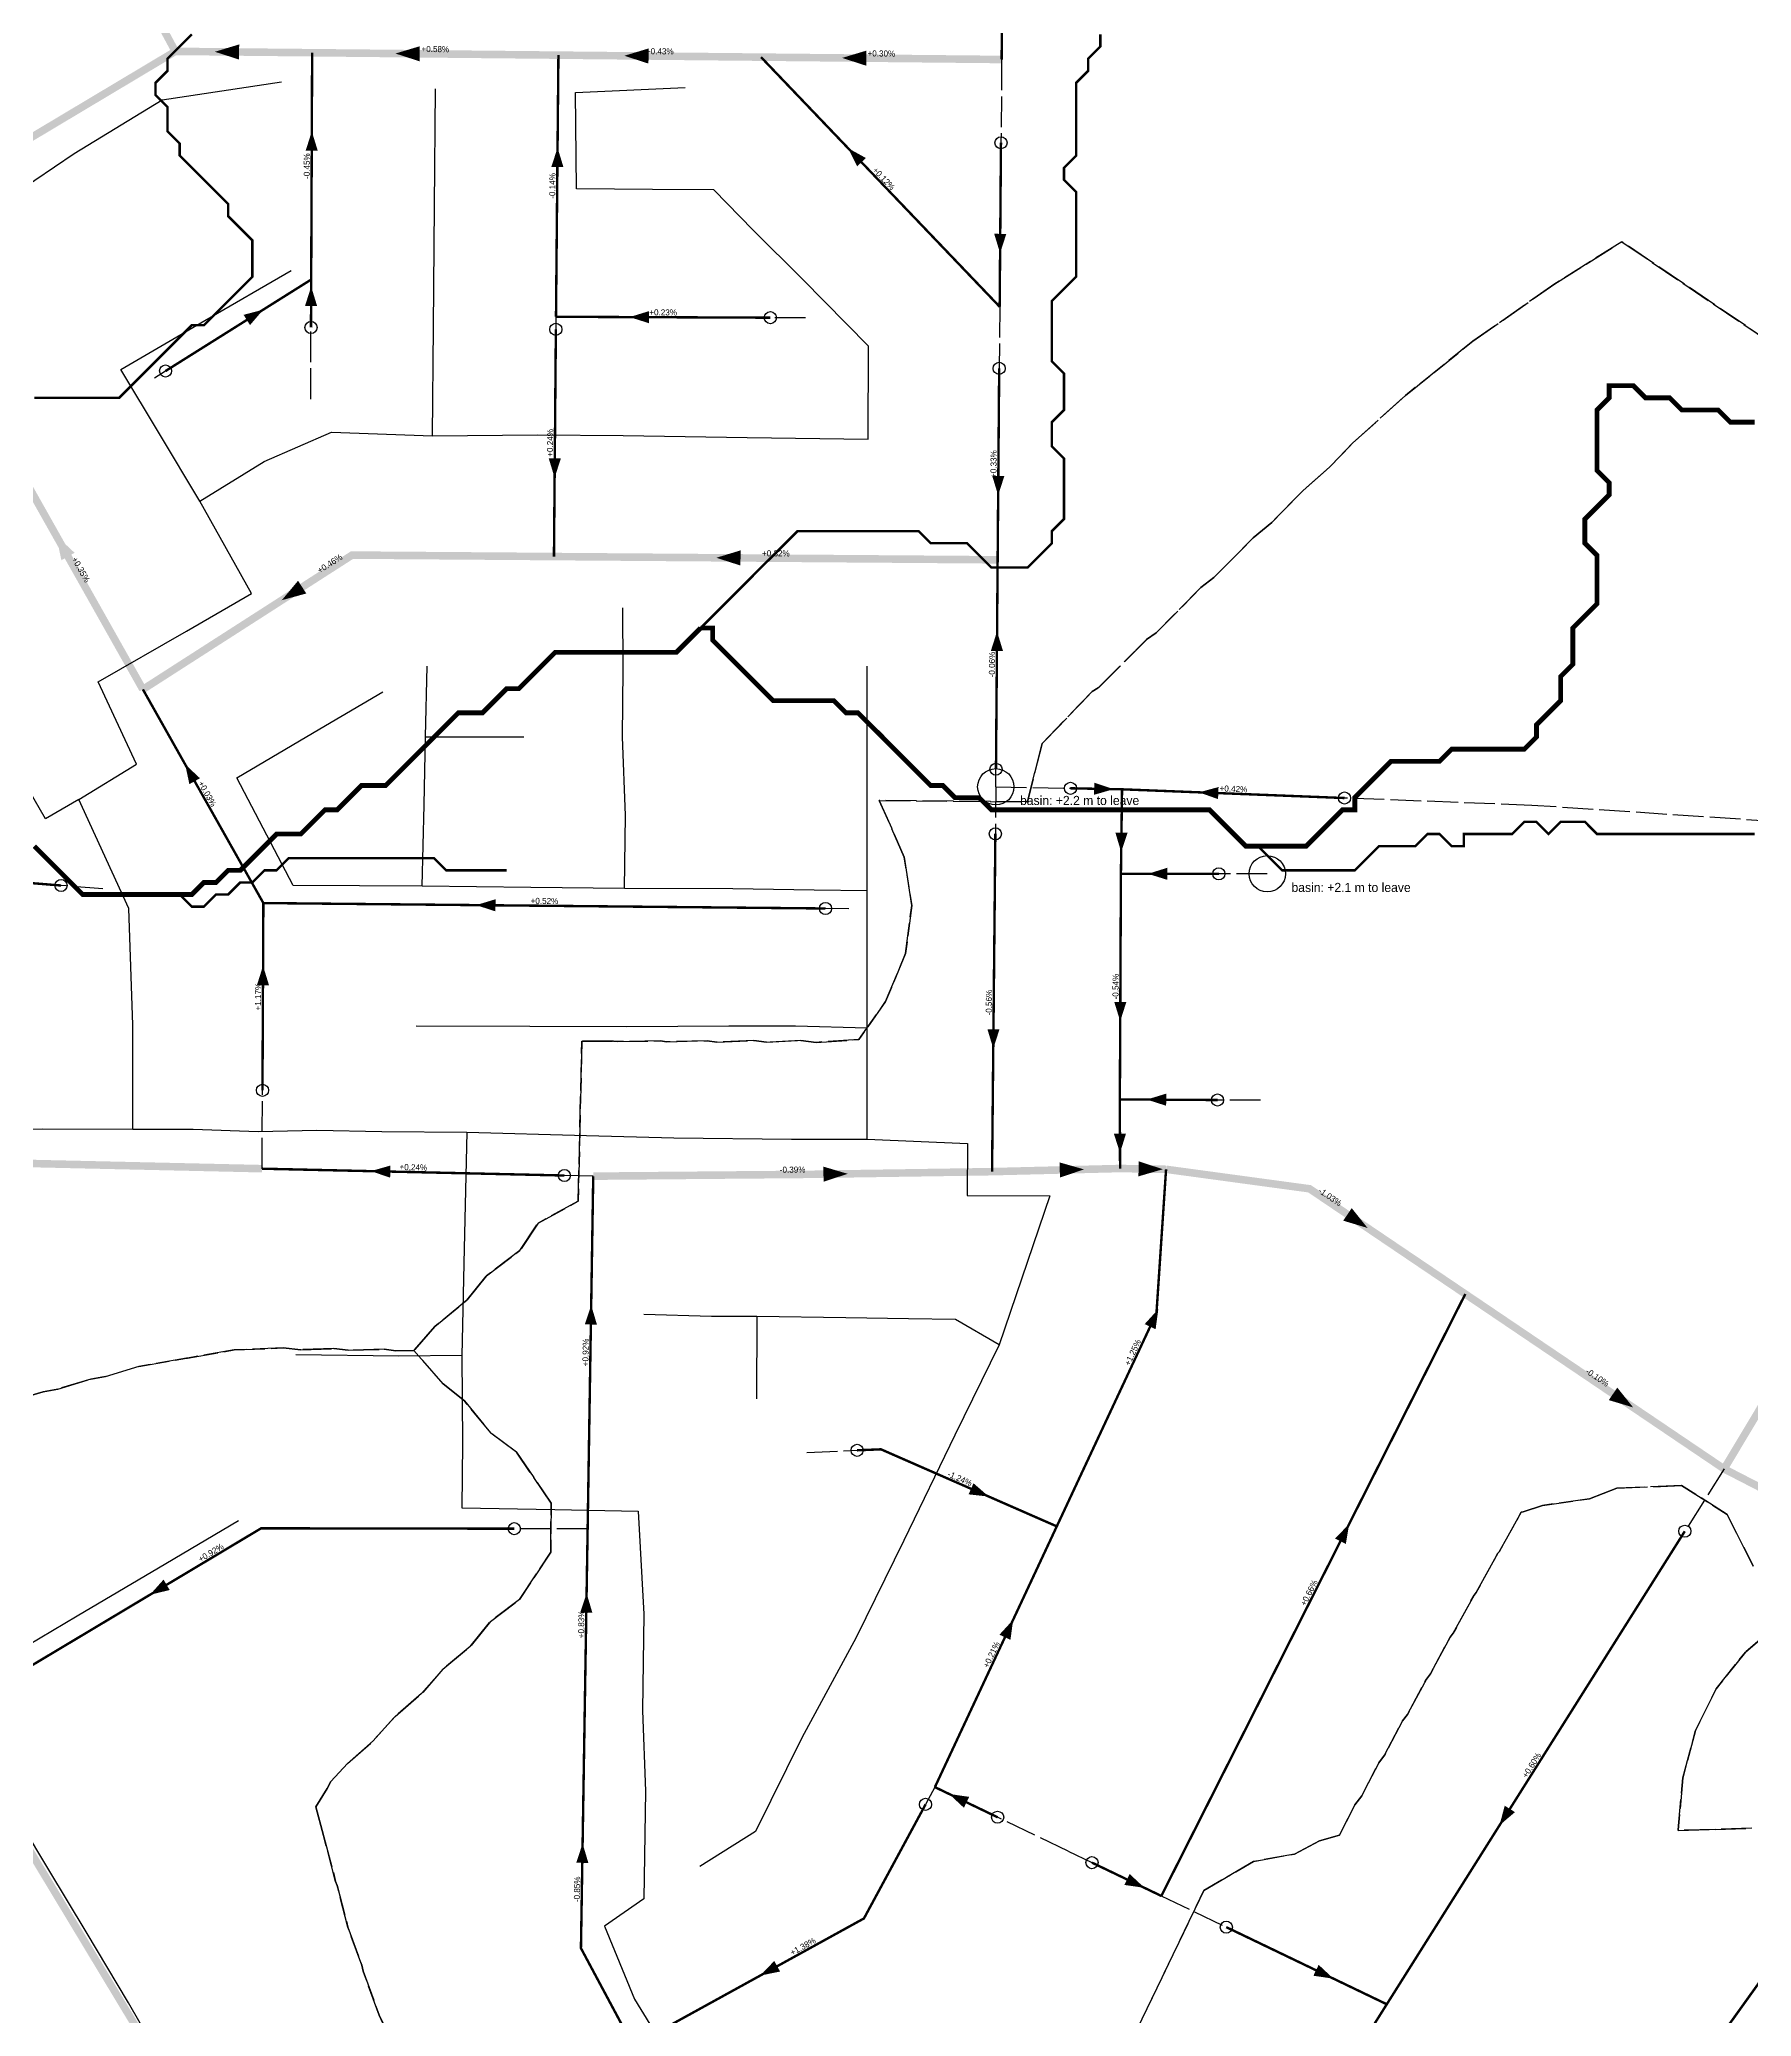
# Model space of a CAD drawing. Header units: metres. Extents: x 442821 to 452274, y 2561971 to 2571293.
# Drawn here: x 446609 to 447174, y 2566498 to 2567151 of the extents above; entities that cross this region are included whole.
import ezdxf
from ezdxf.enums import TextEntityAlignment as Align

# ---------------------------------------------------------------- set-up
doc = ezdxf.new("R2010")
doc.units = ezdxf.units.M
doc.header["$LTSCALE"] = 8
doc.linetypes.add('DASHDOT', pattern=[3.556, 2.54, -0.508, 0, -0.508])
doc.linetypes.add('DASHED', pattern=[1.524, 1.27, -0.254])
for name, color, linetype in [('A_ARROWS', 7, 'Continuous'), ('A_BASINS', 1, 'Continuous'), ('A_BRANCH', 7, 'Continuous'), ('A_BUILT_2006', 252, 'Continuous'), ('A_CATCHMENTS', 7, 'Continuous'), ('A_GRADIENT', 8, 'Continuous'), ('A_HEAD_GAP', 8, 'Continuous'), ('A_HEADS', 8, 'Continuous'), ('A_LATERAL', 7, 'Continuous'), ('A_STREAMS', 5, 'Continuous'), ('A_SUBMAIN', 7, 'Continuous')]:
    doc.layers.add(name, color=color, linetype=linetype)

msp = doc.modelspace()

# ---------------------------------------------------------------- linework, layer by layer
at = {"layer": 'A_ARROWS', "color": 2}
for points in [[(446667.06, 2567146.65), (446675.08, 2567149.08), (446675.03, 2567144.08)], [(446726.7, 2567146.07), (446734.73, 2567148.49), (446734.68, 2567143.49)], [(446802.27, 2567145.33), (446810.29, 2567147.75), (446810.24, 2567142.75)], [(446874.19, 2567144.62), (446882.22, 2567147.04), (446882.17, 2567142.04)], [(446699.06, 2567120.37), (446701.03, 2567113.97), (446697.03, 2567113.98)], [(446780.22, 2567114.97), (446782.16, 2567108.56), (446778.16, 2567108.59)], [(446876.17, 2567114.8), (446882.04, 2567111.56), (446879.15, 2567108.79)], [(446926.36, 2567080.11), (446924.41, 2567086.53), (446928.41, 2567086.49)], [(446698.85, 2567069.09), (446700.82, 2567062.68), (446696.82, 2567062.69)], [(446683.02, 2567061.47), (446678.66, 2567056.37), (446676.53, 2567059.76)], [(446804.02, 2567059.02), (446810.42, 2567060.99), (446810.41, 2567056.99)], [(446779.25, 2567005.94), (446777.3, 2567012.36), (446781.3, 2567012.32)], [(446925.72, 2567000.13), (446923.77, 2567006.55), (446927.77, 2567006.52)], [(446614.62, 2566986.9), (446620.72, 2566981.16), (446616.37, 2566978.71)], [(446832.64, 2566979.52), (446840.65, 2566981.96), (446840.62, 2566976.96)], [(446689.14, 2566965.5), (446694.52, 2566971.93), (446697.23, 2566967.72)], [(446925.36, 2566955.17), (446927.31, 2566948.75), (446923.31, 2566948.78)], [(446657.23, 2566911.3), (446662.12, 2566906.7), (446658.63, 2566904.74)], [(446753.32, 2566864.79), (446759.74, 2566866.73), (446759.7, 2566862.73)], [(446682.96, 2566844.73), (446684.93, 2566838.32), (446680.93, 2566838.34)], [(446718.58, 2566776.92), (446725.02, 2566778.77), (446724.93, 2566774.77)]]:
    msp.add_solid(points, dxfattribs=at)
at = {"layer": 'A_ARROWS', "color": 1}
for points in [[(446963.82, 2566903.09), (446957.38, 2566901.22), (446957.46, 2566905.22)], [(446992.02, 2566902.04), (446998.5, 2566903.79), (446998.34, 2566899.8)], [(446966.35, 2566882.29), (446964.44, 2566888.72), (446968.44, 2566888.67)], [(446975.2, 2566875.13), (446981.6, 2566877.13), (446981.6, 2566873.13)], [(446966.03, 2566826.42), (446964.06, 2566832.83), (446968.06, 2566832.81)], [(446924.11, 2566817.4), (446922.17, 2566823.81), (446926.17, 2566823.78)], [(446974.81, 2566800.56), (446981.22, 2566802.52), (446981.2, 2566798.52)], [(446965.96, 2566782.92), (446963.94, 2566789.31), (446967.94, 2566789.32)], [(446980.09, 2566777.55), (446972.05, 2566775.19), (446972.13, 2566780.18)], [(446876.03, 2566776.04), (446868.07, 2566773.42), (446867.99, 2566778.42)], [(446954.07, 2566777.5), (446946.13, 2566774.8), (446946.01, 2566779.8)], [(447047.71, 2566758.15), (447039.68, 2566760.56), (447042.48, 2566764.7)], [(446791.32, 2566732.67), (446793.22, 2566726.24), (446789.22, 2566726.3)], [(446978.62, 2566731.36), (446977.72, 2566724.71), (446974.1, 2566726.4)], [(447135.41, 2566698.88), (447127.38, 2566701.29), (447130.18, 2566705.43)], [(446922.63, 2566669.43), (446915.96, 2566670.17), (446917.57, 2566673.83)], [(447041.64, 2566660.38), (447040.54, 2566653.77), (447036.97, 2566655.57)], [(446789.81, 2566637.5), (446791.71, 2566631.07), (446787.71, 2566631.14)], [(446930.68, 2566628.76), (446929.78, 2566622.12), (446926.15, 2566623.81)], [(446909.51, 2566571.21), (446916.14, 2566570.24), (446914.41, 2566566.64)], [(446788.49, 2566554.86), (446790.39, 2566548.43), (446786.39, 2566548.49)], [(446974.05, 2566540.19), (446967.42, 2566541.16), (446969.15, 2566544.77)], [(446847.14, 2566511.21), (446851.78, 2566516.05), (446853.72, 2566512.55)]]:
    msp.add_solid(points, dxfattribs=at)
at = {"layer": 'A_ARROWS', "color": 3}
for points in [[(446645.62, 2566637), (446650.09, 2566642), (446652.14, 2566638.57)], [(447091.29, 2566560.85), (447093.01, 2566567.33), (447096.39, 2566565.2)], [(447036.46, 2566510.19), (447029.83, 2566511.16), (447031.56, 2566514.77)]]:
    msp.add_solid(points, dxfattribs=at)
at = {"layer": 'A_BASINS', "color": 1}
for centre in [(446924.95, 2566903.86), (447014.59, 2566875.13)]:
    msp.add_circle(centre, 6, dxfattribs=at)
at = {"layer": 'A_BRANCH', "color": 2, "linetype": 'DASHED', "const_width": 0.8}
for points in [[(446929.64, 2567503.6), (446926.87, 2567144.1)], [(446926.65, 2567116.61), (446926.22, 2567062.44)], [(446779.66, 2567054.97), (446779.03, 2566979.92)], [(446926.06, 2567042.08), (446925.55, 2566978.84)], [(446925, 2566909.66), (446925.55, 2566978.84)], [(446782.47, 2566775.48), (446682.65, 2566777.73)]]:
    msp.add_lwpolyline(points, dxfattribs=at)
at = {"layer": 'A_BRANCH', "color": 1, "linetype": 'DASHED', "const_width": 0.8}
for points in [[(446949.6, 2566903.38), (446966.63, 2566903.04)], [(447040.1, 2566900.16), (446966.63, 2566903.04)]]:
    msp.add_lwpolyline(points, dxfattribs=at)
at = {"layer": 'A_BRANCH', "color": 2, "const_width": 0.8}
msp.add_lwpolyline([(446682.77, 2566803.62), (446683.06, 2566865.47)], dxfattribs=at)
at = {"layer": 'A_BRANCH', "color": 3, "const_width": 0.8}
for points in [[(446765.94, 2566658.82), (446682.32, 2566658.95), (446579.03, 2566597.17)], [(447152.47, 2566657.97), (447054.06, 2566501.74)], [(447001.06, 2566527.21), (447054.06, 2566501.74)]]:
    msp.add_lwpolyline(points, dxfattribs=at)
at = {"layer": 'A_BRANCH', "color": 1, "const_width": 0.8}
for points in [[(446925.54, 2566563.51), (446904.83, 2566573.46)], [(446901.75, 2566567.76), (446881.39, 2566530.08), (446805.15, 2566488.08)]]:
    msp.add_lwpolyline(points, dxfattribs=at)
at = {"layer": 'A_BRANCH', "color": 3, "linetype": 'DASHED', "const_width": 0.8}
msp.add_lwpolyline([(447214.06, 2566560.57), (447095.21, 2566394.74)], dxfattribs=at)
at = {"layer": 'A_BUILT_2006', "color": 252}
for points in [[(446649.64, 2567130.74), (446689.1, 2567136.73)], [(446739.58, 2567095.64), (446739.94, 2567134.36)], [(446786.19, 2567133.2), (446822.37, 2567134.84)], [(446786.47, 2567101.36), (446786.19, 2567133.2)], [(446620.54, 2567113.05), (446649.64, 2567130.74)], [(446594.45, 2567095.41), (446620.54, 2567113.05)], [(446811.53, 2567101.17), (446786.47, 2567101.36)], [(446831.83, 2567101.01), (446811.53, 2567101.17)], [(446844.84, 2567087.77), (446831.83, 2567101.01)], [(446739.29, 2567055.69), (446739.58, 2567095.64)], [(446861.07, 2567071.51), (446844.84, 2567087.77)], [(446663.73, 2567057.87), (446692.19, 2567074.43)], [(446882.94, 2567049.45), (446861.07, 2567071.51)], [(446636.03, 2567041.76), (446663.73, 2567057.87)], [(446738.89, 2567019.8), (446739.29, 2567055.69)], [(446882.83, 2567018.66), (446882.94, 2567049.45)], [(446648.78, 2567020.45), (446636.03, 2567041.76)], [(446662.09, 2566998.23), (446648.78, 2567020.45)], [(446683.3, 2567011.27), (446705.53, 2567020.99)], [(446705.53, 2567020.99), (446738.89, 2567019.8)], [(446738.89, 2567019.8), (446773.6, 2567020.1)], [(446773.6, 2567020.1), (446801.9, 2567019.92)], [(446801.9, 2567019.92), (446842.86, 2567019.29)], [(446842.86, 2567019.29), (446882.83, 2567018.66)], [(446662.09, 2566998.23), (446683.3, 2567011.27)], [(446679.19, 2566967.67), (446662.09, 2566998.23)], [(446657.73, 2566955.27), (446679.19, 2566967.67)], [(446801.93, 2566942.58), (446801.74, 2566963)], [(446628.51, 2566938.49), (446657.73, 2566955.27)], [(446736.64, 2566920.33), (446737.21, 2566943.71)], [(446882.5, 2566908.16), (446882.47, 2566943.72)], [(446641.16, 2566911.4), (446628.51, 2566938.49)], [(446801.69, 2566920.33), (446801.93, 2566942.58)], [(446701.74, 2566922.99), (446722.51, 2566935.2)], [(446611.08, 2566893.33), (446596.01, 2566919.28)], [(446674.34, 2566906.79), (446701.74, 2566922.99)], [(446736.14, 2566897.89), (446736.64, 2566920.33)], [(446736.64, 2566920.33), (446769.12, 2566920.33)], [(446802.6, 2566894.36), (446801.69, 2566920.33)], [(446622.13, 2566899.67), (446641.16, 2566911.4)], [(446692.96, 2566871.28), (446674.34, 2566906.79)], [(446882.47, 2566869.51), (446882.5, 2566908.16)], [(446622.13, 2566899.67), (446611.08, 2566893.33)], [(446638.69, 2566863.7), (446622.13, 2566899.67)], [(446735.52, 2566871), (446736.14, 2566897.89)], [(446802.36, 2566870.32), (446802.6, 2566894.36)], [(446714.79, 2566871.21), (446692.96, 2566871.28)], [(446735.52, 2566871), (446714.79, 2566871.21)], [(446771.35, 2566870.63), (446735.52, 2566871)], [(446802.36, 2566870.32), (446771.35, 2566870.63)], [(446838.1, 2566870.14), (446802.36, 2566870.32)], [(446865, 2566869.69), (446838.1, 2566870.14)], [(446882.47, 2566869.51), (446865, 2566869.69)], [(446882.47, 2566848.24), (446882.47, 2566869.51)], [(446639.94, 2566825.27), (446638.69, 2566863.7)], [(446882.48, 2566824.2), (446882.47, 2566848.24)], [(446639.94, 2566790.79), (446639.94, 2566825.27)], [(446771.11, 2566824.7), (446733.54, 2566824.76)], [(446803.06, 2566824.63), (446771.11, 2566824.7)], [(446836.74, 2566824.76), (446803.06, 2566824.63)], [(446858.79, 2566824.76), (446836.74, 2566824.76)], [(446882.48, 2566824.2), (446858.79, 2566824.76)], [(446882.47, 2566787.43), (446882.48, 2566824.2)], [(446580.8, 2566790.79), (446610.14, 2566790.85)], [(446610.14, 2566790.85), (446639.94, 2566790.79)], [(446639.94, 2566790.79), (446659.93, 2566790.79)], [(446659.93, 2566790.79), (446681.35, 2566789.97)], [(446681.35, 2566789.97), (446700.7, 2566790.5)], [(446700.7, 2566790.5), (446722.21, 2566790.02)], [(446722.21, 2566790.02), (446750.22, 2566789.74)], [(446750.22, 2566789.74), (446749.38, 2566751.4)], [(446750.22, 2566789.74), (446789.81, 2566788.7)], [(446789.81, 2566788.7), (446818.65, 2566787.89)], [(446818.65, 2566787.89), (446857.42, 2566787.43)], [(446857.42, 2566787.43), (446882.47, 2566787.43)], [(446882.47, 2566787.43), (446915.63, 2566786.09)], [(446915.63, 2566786.09), (446915.5, 2566768.89)], [(446915.5, 2566768.89), (446942.78, 2566768.81)], [(446942.78, 2566768.81), (446926.01, 2566719.59)], [(446749.38, 2566751.4), (446748.6, 2566716.05)], [(446831.09, 2566728.89), (446808.69, 2566729.55)], [(446846.04, 2566728.9), (446831.09, 2566728.89)], [(446846.04, 2566728.9), (446845.97, 2566701.7)], [(446875.38, 2566728.49), (446846.04, 2566728.9)], [(446896.08, 2566728.16), (446875.38, 2566728.49)], [(446911.6, 2566727.91), (446896.08, 2566728.16)], [(446926.01, 2566719.59), (446911.6, 2566727.91)], [(446727.75, 2566715.78), (446693.75, 2566716.2)], [(446748.6, 2566716.05), (446727.75, 2566715.78)], [(446748.6, 2566716.05), (446748.87, 2566687.05)], [(446926.01, 2566719.59), (446911.44, 2566689.72)], [(446911.44, 2566689.72), (446894.54, 2566654.9)], [(446748.87, 2566687.05), (446748.56, 2566665.74)], [(446748.56, 2566665.74), (446779.33, 2566665.13)], [(446779.33, 2566665.13), (446806.89, 2566664.59)], [(446806.89, 2566664.59), (446808.75, 2566630.57)], [(446650.83, 2566647.36), (446674.84, 2566661.58)], [(446894.54, 2566654.9), (446878.84, 2566622.89)], [(446621.54, 2566630), (446650.83, 2566647.36)], [(446601.2, 2566617.95), (446621.54, 2566630)], [(446808.75, 2566630.57), (446808.29, 2566598.72)], [(446878.84, 2566622.89), (446860.94, 2566589.79)], [(446808.29, 2566598.72), (446809.25, 2566572.17)], [(446860.94, 2566589.79), (446845.64, 2566558.82)], [(446809.25, 2566572.17), (446808.72, 2566536.54)], [(446612.23, 2566546.12), (446603.15, 2566561.25)], [(446845.64, 2566558.82), (446827.18, 2566547.25)], [(446624.52, 2566525.65), (446612.23, 2566546.12)], [(446808.72, 2566536.54), (446795.72, 2566527.57)], [(446638.58, 2566502.22), (446624.52, 2566525.65)], [(446795.72, 2566527.57), (446805.6, 2566503.47)], [(446652.62, 2566477.65), (446638.58, 2566502.22)], [(446805.6, 2566503.47), (446820.83, 2566478.61)]]:
    msp.add_lwpolyline(points, dxfattribs=at)
at = {"layer": 'A_CATCHMENTS', "color": 2, "linetype": 'DASHED'}
msp.add_lwpolyline([(447192.69, 2567042.5), (447131.63, 2567083.92), (447109.56, 2567070), (447082.49, 2567051.01), (447060.2, 2567033.1), (447042.89, 2567017.43), (447035.18, 2567009.43), (447026.4, 2567001.75), (447016.07, 2566991.16), (447009.97, 2566986.07), (446996.96, 2566972.96), (446992.7, 2566969.65), (446977.85, 2566954.71), (446974.71, 2566952.5), (446958.78, 2566936.51), (446956.82, 2566935.35), (446940.28, 2566918.18), (446935.36, 2566898.91), (446886.47, 2566899.37), (446894.7, 2566880.68), (446897.19, 2566864.71), (446895.14, 2566848.79), (446888.53, 2566832.91), (446879.69, 2566820.37), (446865.58, 2566819.46), (446860.54, 2566820.09), (446849.26, 2566819.49), (446845.07, 2566820.05), (446832.79, 2566819.55), (446829.6, 2566820.01), (446816.33, 2566819.62), (446814.13, 2566819.96), (446799.86, 2566819.69), (446798.66, 2566819.9), (446788.24, 2566819.82), (446787.05, 2566767.02), (446773.79, 2566759.74), (446767.77, 2566750.68), (446756.76, 2566742.35), (446750.25, 2566734.32), (446739.74, 2566725.63), (446733.02, 2566717.95), (446732.76, 2566717.72), (446726.81, 2566717.62), (446722.92, 2566718.07), (446711.12, 2566717.78), (446706.28, 2566718.3), (446695.43, 2566717.95), (446689.64, 2566718.52), (446673.45, 2566717.86), (446658, 2566715.2), (446657.69, 2566715.18), (446641.93, 2566712.4), (446630.93, 2566709.09), (446626.14, 2566708.22), (446615.14, 2566704.93), (446610.35, 2566704.04), (446605.51, 2566702.6)], dxfattribs=at)
at = {"layer": 'A_CATCHMENTS', "color": 1, "linetype": 'DASHED'}
for points in [[(446727.88, 2566484.58), (446721.26, 2566498.18), (446716.05, 2566512.63), (446715.55, 2566514.63), (446710.98, 2566527.17), (446707.44, 2566540.96), (446706.94, 2566542.32), (446703.07, 2566557.01), (446702.9, 2566557.47), (446700.34, 2566566.98), (446704.15, 2566572.97), (446705.32, 2566575.27), (446710.9, 2566581.3), (446719.29, 2566588.71), (446726.62, 2566596.84), (446735.32, 2566604.34), (446742.33, 2566612.45), (446751.36, 2566619.89), (446758.05, 2566628.21), (446767.69, 2566635.44), (446778.03, 2566651.07), (446778.06, 2566667.3), (446766.64, 2566684.12), (446758.15, 2566690.44), (446749.44, 2566701.04), (446742.48, 2566706.72), (446732.76, 2566717.72), (446733.02, 2566717.95), (446739.74, 2566725.63), (446750.25, 2566734.32), (446756.76, 2566742.35), (446767.77, 2566750.68), (446773.79, 2566759.74), (446787.05, 2566767.02), (446788.24, 2566819.82), (446798.66, 2566819.9), (446799.86, 2566819.69), (446814.13, 2566819.96), (446816.33, 2566819.62), (446829.6, 2566820.01), (446832.79, 2566819.55), (446845.07, 2566820.05), (446849.26, 2566819.49), (446860.54, 2566820.09), (446865.58, 2566819.46), (446879.69, 2566820.37), (446888.53, 2566832.91), (446895.14, 2566848.79), (446897.19, 2566864.71), (446894.7, 2566880.68), (446886.47, 2566899.37), (446935.36, 2566898.91), (446940.28, 2566918.18), (446956.82, 2566935.35), (446958.78, 2566936.51), (446974.71, 2566952.5), (446977.85, 2566954.71), (446992.7, 2566969.65), (446996.96, 2566972.96), (447009.97, 2566986.07), (447016.07, 2566991.16), (447026.4, 2567001.75), (447035.18, 2567009.43), (447042.89, 2567017.43), (447060.2, 2567033.1), (447082.49, 2567051.01), (447109.56, 2567070), (447131.63, 2567083.92), (447192.69, 2567042.5)], [(447175.08, 2566646.43), (447166.44, 2566663.56), (447151.35, 2566673.07), (447130, 2566672.18), (447121.03, 2566668.69), (447105.43, 2566666.53), (447099.07, 2566664.34), (447098.46, 2566664.23), (447091.12, 2566651.16), (447090.76, 2566650.7), (447083.57, 2566637.73), (447082.88, 2566636.86), (447076.01, 2566624.3), (447075.01, 2566623.01), (447068.46, 2566610.87), (447067.13, 2566609.17), (447060.9, 2566597.45), (447059.26, 2566595.32), (447053.34, 2566584.02), (447051.39, 2566581.47), (447045.78, 2566570.6), (447043.52, 2566567.62), (447038.44, 2566557.6), (447031.83, 2566555.71), (447023.54, 2566551.35), (447010.06, 2566548.88), (446993.68, 2566539.33), (446969.98, 2566490.03)], [(447174.65, 2566559.86), (447150.34, 2566559.16), (447150.33, 2566559.3), (447151.8, 2566576.56), (447155.99, 2566592.11), (447162.88, 2566605.95), (447172.49, 2566618.09), (447180.5, 2566624.87)]]:
    msp.add_lwpolyline(points, dxfattribs=at)
at = {"layer": 'A_CATCHMENTS', "color": 3, "linetype": 'DASHED'}
for points in [[(446605.51, 2566702.6), (446610.35, 2566704.04), (446615.14, 2566704.93), (446626.14, 2566708.22), (446630.93, 2566709.09), (446641.93, 2566712.4), (446657.69, 2566715.18), (446658, 2566715.2), (446673.45, 2566717.86), (446689.64, 2566718.52), (446695.43, 2566717.95), (446706.28, 2566718.3), (446711.12, 2566717.78), (446722.92, 2566718.07), (446726.81, 2566717.62), (446732.76, 2566717.72), (446742.48, 2566706.72), (446749.44, 2566701.04), (446758.15, 2566690.44), (446766.64, 2566684.12), (446778.06, 2566667.3), (446778.03, 2566651.07), (446767.69, 2566635.44), (446758.05, 2566628.21), (446751.36, 2566619.89), (446742.33, 2566612.45), (446735.32, 2566604.34), (446726.62, 2566596.84), (446719.29, 2566588.71), (446710.9, 2566581.3), (446705.32, 2566575.27), (446704.15, 2566572.97), (446700.34, 2566566.98), (446702.9, 2566557.47), (446703.07, 2566557.01), (446706.94, 2566542.32), (446707.44, 2566540.96), (446710.98, 2566527.17), (446715.55, 2566514.63), (446716.05, 2566512.63), (446721.26, 2566498.18), (446727.88, 2566484.58)], [(446969.98, 2566490.03), (446993.68, 2566539.33), (447010.06, 2566548.88), (447023.54, 2566551.35), (447031.83, 2566555.71), (447038.44, 2566557.6), (447043.52, 2566567.62), (447045.78, 2566570.6), (447051.39, 2566581.47), (447053.34, 2566584.02), (447059.26, 2566595.32), (447060.9, 2566597.45), (447067.13, 2566609.17), (447068.46, 2566610.87), (447075.01, 2566623.01), (447076.01, 2566624.3), (447082.88, 2566636.86), (447083.57, 2566637.73), (447090.76, 2566650.7), (447091.12, 2566651.16), (447098.46, 2566664.23), (447099.07, 2566664.34), (447105.43, 2566666.53), (447121.03, 2566668.69), (447130, 2566672.18), (447151.35, 2566673.07), (447166.44, 2566663.56), (447175.08, 2566646.43)], [(447180.5, 2566624.87), (447172.49, 2566618.09), (447162.88, 2566605.95), (447155.99, 2566592.11), (447151.8, 2566576.56), (447150.33, 2566559.3), (447150.34, 2566559.16), (447174.65, 2566559.86)]]:
    msp.add_lwpolyline(points, dxfattribs=at)
at = {"layer": 'A_HEAD_GAP', "color": 8, "linetype": 'DASHED'}
for points in [[(446926.87, 2567144.1), (446926.65, 2567116.61)], [(446926.22, 2567062.44), (446926.06, 2567042.08)], [(446698.7, 2567031.94), (446698.79, 2567055.58)], [(446779.7, 2567059.12), (446779.66, 2567054.97)], [(446862.1, 2567058.77), (446850.49, 2567058.82)], [(446647.1, 2567038.91), (446650.78, 2567041.22)], [(446924.95, 2566903.86), (446925, 2566909.66)], [(446924.95, 2566903.86), (446924.8, 2566888.36)], [(446924.95, 2566903.86), (446949.6, 2566903.38)], [(447424.26, 2566871.78), (447353.34, 2566880.95), (447101.95, 2566897.74), (447040.1, 2566900.16)], [(447014.59, 2566875.13), (446998.6, 2566875.13)], [(446630.1, 2566870.15), (446616.25, 2566871.27)], [(446876.37, 2566863.6), (446868.7, 2566863.68)], [(446682.65, 2566777.73), (446682.77, 2566803.62)], [(447012.41, 2566800.32), (446998.17, 2566800.41)], [(446792, 2566775.26), (446782.47, 2566775.48)], [(446862.49, 2566684.02), (446879.13, 2566684.71)], [(447165.45, 2566678.58), (447152.47, 2566657.97)], [(446790.15, 2566658.78), (446765.94, 2566658.82)], [(446904.83, 2566573.46), (446901.75, 2566567.76)], [(446948.81, 2566552.32), (446925.54, 2566563.51)], [(446948.81, 2566552.32), (446956.71, 2566548.52)], [(446979.6, 2566537.52), (447001.06, 2566527.21)]]:
    msp.add_lwpolyline(points, dxfattribs=at)
at = {"layer": 'A_HEADS', "color": 2}
for centre in [(446926.65, 2567116.61), (446850.49, 2567058.82), (446698.79, 2567055.58), (446779.66, 2567054.97), (446650.78, 2567041.22), (446926.06, 2567042.08), (446925, 2566909.66), (446616.25, 2566871.27), (446868.7, 2566863.68), (446682.77, 2566803.62), (446782.47, 2566775.48)]:
    msp.add_circle(centre, 2, dxfattribs=at)
at = {"layer": 'A_HEADS', "color": 1}
for centre in [(446949.6, 2566903.38), (447040.1, 2566900.16), (446924.8, 2566888.36), (446998.6, 2566875.13), (446998.17, 2566800.41), (446879.13, 2566684.71), (446901.75, 2566567.76), (446925.54, 2566563.51), (446956.71, 2566548.52)]:
    msp.add_circle(centre, 2, dxfattribs=at)
at = {"layer": 'A_HEADS', "color": 3}
for centre in [(446765.94, 2566658.82), (447152.47, 2566657.97), (447001.06, 2566527.21)]:
    msp.add_circle(centre, 2, dxfattribs=at)
at = {"layer": 'A_LATERAL', "color": 2, "linetype": 'DASHDOT', "const_width": 0.8}
for points in [[(446698.86, 2567071.42), (446699.17, 2567146.34)], [(446779.7, 2567059.12), (446780.5, 2567145.54)], [(446650.78, 2567041.22), (446698.86, 2567071.42)]]:
    msp.add_lwpolyline(points, dxfattribs=at)
at = {"layer": 'A_LATERAL', "color": 2, "linetype": 'DASHED', "const_width": 0.8}
for points in [[(446926.22, 2567062.44), (446847.41, 2567144.88)], [(446698.79, 2567055.58), (446698.86, 2567071.42)], [(446850.49, 2567058.82), (446779.7, 2567059.12)], [(446683.06, 2566865.47), (446643.28, 2566936.04)], [(446616.25, 2566871.27), (446569.05, 2566875.08)]]:
    msp.add_lwpolyline(points, dxfattribs=at)
at = {"layer": 'A_LATERAL', "color": 1, "linetype": 'DASHED', "const_width": 0.8}
for points in [[(446966.63, 2566903.04), (446966.26, 2566875.13)], [(446998.6, 2566875.13), (446966.26, 2566875.13)], [(446998.17, 2566800.41), (446965.91, 2566800.61)], [(446904.83, 2566573.46), (446945.08, 2566659.59)]]:
    msp.add_lwpolyline(points, dxfattribs=at)
at = {"layer": 'A_LATERAL', "color": 1, "linetype": 'DASHDOT', "const_width": 0.8}
for points in [[(446924.8, 2566888.36), (446923.71, 2566776.75)], [(446966.26, 2566875.13), (446965.91, 2566800.61)], [(446965.91, 2566800.61), (446965.98, 2566777.79)], [(446879.13, 2566684.71), (446887.02, 2566685.04), (446945.08, 2566659.59)], [(446805.15, 2566488.08), (446787.94, 2566520.26), (446789.14, 2566595.58)]]:
    msp.add_lwpolyline(points, dxfattribs=at)
at = {"layer": 'A_LATERAL', "color": 2, "const_width": 0.8}
msp.add_lwpolyline([(446868.7, 2566863.68), (446683.06, 2566865.47)], dxfattribs=at)
at = {"layer": 'A_LATERAL', "color": 1, "const_width": 0.8}
for points in [[(446790.15, 2566658.78), (446792, 2566775.26)], [(446945.08, 2566659.59), (446978, 2566730.02), (446981.17, 2566777.53)], [(446979.6, 2566537.52), (447079.99, 2566736.34)], [(446789.14, 2566595.58), (446790.15, 2566658.78)], [(446956.71, 2566548.52), (446979.6, 2566537.52)]]:
    msp.add_lwpolyline(points, dxfattribs=at)
at = {"layer": 'A_LATERAL', "color": 3, "linetype": 'DASHDOT', "const_width": 0.8}
msp.add_lwpolyline([(447054.06, 2566501.74), (447032.45, 2566467.44)], dxfattribs=at)
at = {"layer": 'A_STREAMS', "color": 5}
for points, const_width in [([(446659.43, 2567152.38), (446655.43, 2567148.38), (446651.43, 2567144.37), (446651.43, 2567140.37), (446647.43, 2567136.37), (446647.43, 2567132.37), (446651.43, 2567128.37), (446651.43, 2567124.37), (446651.43, 2567120.37), (446655.43, 2567116.36), (446655.43, 2567112.36), (446659.43, 2567108.36), (446663.43, 2567104.36), (446667.43, 2567100.36), (446671.43, 2567096.36), (446671.43, 2567092.36), (446675.43, 2567088.35), (446679.43, 2567084.35), (446679.43, 2567080.35), (446679.43, 2567076.35), (446679.43, 2567072.35), (446675.43, 2567068.35), (446671.43, 2567064.35), (446667.43, 2567060.34), (446663.43, 2567056.34), (446659.43, 2567056.34), (446655.43, 2567052.34), (446651.43, 2567048.34), (446647.43, 2567044.34), (446643.43, 2567040.34), (446639.43, 2567036.34), (446635.43, 2567032.33), (446631.42, 2567032.33), (446627.42, 2567032.33), (446623.42, 2567032.33), (446619.42, 2567032.33), (446615.42, 2567032.33), (446611.42, 2567032.33), (446607.42, 2567032.33)], 0.8), ([(446959.47, 2567152.38), (446959.47, 2567148.38), (446955.47, 2567144.37), (446955.47, 2567140.37), (446951.47, 2567136.37), (446951.47, 2567132.37), (446951.47, 2567128.37), (446951.47, 2567124.37), (446951.47, 2567120.37), (446951.47, 2567116.36), (446951.47, 2567112.36), (446947.47, 2567108.36), (446947.47, 2567104.36), (446951.47, 2567100.36), (446951.47, 2567096.36), (446951.47, 2567092.36), (446951.47, 2567088.35), (446951.47, 2567084.35), (446951.47, 2567080.35), (446951.47, 2567076.35), (446951.47, 2567072.35), (446947.47, 2567068.35), (446943.47, 2567064.35), (446943.47, 2567060.34), (446943.47, 2567056.34), (446943.47, 2567052.34), (446943.47, 2567048.34), (446943.47, 2567044.34), (446947.47, 2567040.34), (446947.47, 2567036.34), (446947.47, 2567032.33), (446947.47, 2567028.33), (446943.47, 2567024.33), (446943.47, 2567020.33), (446943.47, 2567016.33), (446947.47, 2567012.33), (446947.47, 2567008.33), (446947.47, 2567004.32), (446947.47, 2567000.32), (446947.47, 2566996.32), (446947.47, 2566992.32), (446943.47, 2566988.32), (446943.47, 2566984.32), (446939.47, 2566980.32), (446935.47, 2566976.32), (446931.47, 2566976.32), (446927.47, 2566976.32), (446923.47, 2566976.32), (446919.46, 2566980.32), (446915.46, 2566984.32), (446911.46, 2566984.32), (446907.46, 2566984.32), (446903.46, 2566984.32), (446899.46, 2566988.32), (446895.46, 2566988.32), (446891.46, 2566988.32), (446887.46, 2566988.32), (446883.46, 2566988.32), (446879.46, 2566988.32), (446875.46, 2566988.32), (446871.46, 2566988.32), (446867.46, 2566988.32), (446863.46, 2566988.32), (446859.46, 2566988.32), (446855.46, 2566984.32), (446851.46, 2566980.32), (446847.45, 2566976.32), (446843.45, 2566972.31), (446839.45, 2566968.31), (446835.45, 2566964.31), (446831.45, 2566960.31), (446827.45, 2566956.31)], 0.8), ([(447175.5, 2567024.33), (447171.5, 2567024.33), (447167.5, 2567024.33), (447163.5, 2567028.33), (447159.5, 2567028.33), (447155.5, 2567028.33), (447151.5, 2567028.33), (447147.5, 2567032.33), (447143.5, 2567032.33), (447139.49, 2567032.33), (447135.49, 2567036.34), (447131.49, 2567036.34), (447127.49, 2567036.34), (447127.49, 2567032.33), (447123.49, 2567028.33), (447123.49, 2567024.33), (447123.49, 2567020.33), (447123.49, 2567016.33), (447123.49, 2567012.33), (447123.49, 2567008.33), (447127.49, 2567004.32), (447127.49, 2567000.32), (447123.49, 2566996.32), (447119.49, 2566992.32), (447119.49, 2566988.32), (447119.49, 2566984.32), (447123.49, 2566980.32), (447123.49, 2566976.32), (447123.49, 2566972.31), (447123.49, 2566968.31), (447123.49, 2566964.31), (447119.49, 2566960.31), (447115.49, 2566956.31), (447115.49, 2566952.31), (447115.49, 2566948.31), (447115.49, 2566944.3), (447111.49, 2566940.3), (447111.49, 2566936.3), (447111.49, 2566932.3), (447107.49, 2566928.3), (447103.49, 2566924.3), (447103.49, 2566920.3), (447099.49, 2566916.29), (447095.49, 2566916.29), (447091.49, 2566916.29), (447087.49, 2566916.29), (447083.49, 2566916.29), (447079.49, 2566916.29), (447075.49, 2566916.29), (447071.49, 2566912.29), (447067.48, 2566912.29), (447063.48, 2566912.29), (447059.48, 2566912.29), (447055.48, 2566912.29), (447051.48, 2566908.29), (447047.48, 2566904.29), (447043.48, 2566900.29), (447043.48, 2566896.29), (447039.48, 2566896.29), (447035.48, 2566892.29), (447031.48, 2566888.28), (447027.48, 2566884.28), (447023.48, 2566884.28), (447019.48, 2566884.28), (447015.48, 2566884.28), (447011.48, 2566884.28)], 1.6), ([(446827.45, 2566956.31), (446823.45, 2566952.31), (446819.45, 2566948.31), (446815.45, 2566948.31), (446811.45, 2566948.31), (446807.45, 2566948.31), (446803.45, 2566948.31), (446799.45, 2566948.31), (446795.45, 2566948.31), (446791.45, 2566948.31), (446787.45, 2566948.31), (446783.45, 2566948.31), (446779.45, 2566948.31), (446775.44, 2566944.3), (446771.44, 2566940.3), (446767.44, 2566936.3), (446763.44, 2566936.3), (446759.44, 2566932.3), (446755.44, 2566928.3), (446751.44, 2566928.3), (446747.44, 2566928.3), (446743.44, 2566924.3), (446739.44, 2566920.3), (446735.44, 2566916.29), (446731.44, 2566912.29), (446727.44, 2566908.29), (446723.44, 2566904.29), (446719.44, 2566904.29), (446715.44, 2566904.29), (446711.44, 2566900.29), (446707.44, 2566896.29), (446703.43, 2566896.29), (446699.43, 2566892.29), (446695.43, 2566888.28), (446691.43, 2566888.28), (446687.43, 2566888.28), (446683.43, 2566884.28), (446679.43, 2566880.28), (446675.43, 2566876.28), (446671.43, 2566876.28), (446667.43, 2566872.28), (446663.43, 2566872.28), (446659.43, 2566868.28), (446655.43, 2566868.28)], 1.6), ([(447011.48, 2566884.28), (447007.48, 2566884.28), (447003.48, 2566888.28), (446999.48, 2566892.29), (446995.48, 2566896.29), (446991.47, 2566896.29), (446987.47, 2566896.29), (446983.47, 2566896.29), (446979.47, 2566896.29), (446975.47, 2566896.29), (446971.47, 2566896.29), (446967.47, 2566896.29), (446963.47, 2566896.29), (446959.47, 2566896.29), (446955.47, 2566896.29), (446951.47, 2566896.29), (446947.47, 2566896.29), (446943.47, 2566896.29), (446939.47, 2566896.29), (446935.47, 2566896.29), (446931.47, 2566896.29), (446927.47, 2566896.29), (446923.47, 2566896.29), (446919.46, 2566900.29), (446915.46, 2566900.29), (446911.46, 2566900.29), (446907.46, 2566904.29), (446903.46, 2566904.29), (446899.46, 2566908.29), (446895.46, 2566912.29), (446891.46, 2566916.29), (446887.46, 2566920.3), (446883.46, 2566924.3), (446879.46, 2566928.3), (446875.46, 2566928.3), (446871.46, 2566932.3), (446867.46, 2566932.3), (446863.46, 2566932.3), (446859.46, 2566932.3), (446855.46, 2566932.3), (446851.46, 2566932.3), (446847.45, 2566936.3), (446843.45, 2566940.3), (446839.45, 2566944.3), (446835.45, 2566948.31), (446831.45, 2566952.31), (446831.45, 2566956.31), (446827.45, 2566956.31)], 1.6), ([(447175.5, 2566888.28), (447171.5, 2566888.28), (447167.5, 2566888.28), (447163.5, 2566888.28), (447159.5, 2566888.28), (447155.5, 2566888.28), (447151.5, 2566888.28), (447147.5, 2566888.28), (447143.5, 2566888.28), (447139.49, 2566888.28), (447135.49, 2566888.28), (447131.49, 2566888.28), (447127.49, 2566888.28), (447123.49, 2566888.28), (447119.49, 2566892.29), (447115.49, 2566892.29), (447111.49, 2566892.29), (447107.49, 2566888.28), (447103.49, 2566892.29), (447099.49, 2566892.29), (447095.49, 2566888.28), (447091.49, 2566888.28), (447087.49, 2566888.28), (447083.49, 2566888.28), (447079.49, 2566888.28), (447079.49, 2566884.28), (447075.49, 2566884.28), (447071.49, 2566888.28), (447067.48, 2566888.28), (447063.48, 2566884.28), (447059.48, 2566884.28), (447055.48, 2566884.28), (447051.48, 2566884.28), (447047.48, 2566880.28), (447043.48, 2566876.28), (447039.48, 2566876.28), (447035.48, 2566876.28), (447031.48, 2566876.28), (447027.48, 2566876.28), (447023.48, 2566876.28), (447019.48, 2566876.28), (447015.48, 2566880.28), (447011.48, 2566884.28)], 0.8), ([(446655.43, 2566868.28), (446651.43, 2566868.28), (446647.43, 2566868.28), (446643.43, 2566868.28), (446639.43, 2566868.28), (446635.43, 2566868.28), (446631.42, 2566868.28), (446627.42, 2566868.28), (446623.42, 2566868.28), (446619.42, 2566872.28), (446615.42, 2566876.28), (446611.42, 2566880.28), (446607.42, 2566884.28)], 1.6), ([(446763.44, 2566876.28), (446759.44, 2566876.28), (446755.44, 2566876.28), (446751.44, 2566876.28), (446747.44, 2566876.28), (446743.44, 2566876.28), (446739.44, 2566880.28), (446735.44, 2566880.28), (446731.44, 2566880.28), (446727.44, 2566880.28), (446723.44, 2566880.28), (446719.44, 2566880.28), (446715.44, 2566880.28), (446711.44, 2566880.28), (446707.44, 2566880.28), (446703.43, 2566880.28), (446699.43, 2566880.28), (446695.43, 2566880.28), (446691.43, 2566880.28), (446687.43, 2566876.28), (446683.43, 2566876.28), (446679.43, 2566872.28), (446675.43, 2566872.28), (446671.43, 2566868.28), (446667.43, 2566868.28), (446663.43, 2566864.28), (446659.43, 2566864.28), (446655.43, 2566868.28)], 0.8)]:
    msp.add_lwpolyline(points, dxfattribs=dict(at, const_width=const_width))
at = {"layer": 'A_SUBMAIN', "color": 2, "linetype": 'DASHED', "const_width": 2.5}
for points in [[(446629.47, 2567222.34), (446628.69, 2567193.66), (446653.99, 2567146.78)], [(446653.99, 2567146.78), (446555.58, 2567087.96)], [(446699.17, 2567146.34), (446653.99, 2567146.78)], [(446847.41, 2567144.88), (446780.5, 2567145.54)], [(446926.87, 2567144.1), (446847.41, 2567144.88)], [(446643.28, 2566936.04), (446599.6, 2567013.55)], [(446779.03, 2566979.92), (446712.36, 2566980.41), (446643.28, 2566936.04)], [(446925.55, 2566978.84), (446779.03, 2566979.92)]]:
    msp.add_lwpolyline(points, dxfattribs=at)
at = {"layer": 'A_SUBMAIN', "color": 2, "const_width": 2.5}
for points in [[(446780.5, 2567145.54), (446699.17, 2567146.34)], [(446682.65, 2566777.73), (446585.64, 2566779.91), (446385.54, 2566661.45)]]:
    msp.add_lwpolyline(points, dxfattribs=at)
at = {"layer": 'A_SUBMAIN', "color": 1, "linetype": 'DASHDOT', "const_width": 2.5}
for points in [[(447240.34, 2566803.64), (447165.45, 2566678.58)], [(446792, 2566775.26), (446866.01, 2566775.89), (446923.71, 2566776.75)], [(446923.71, 2566776.75), (446965.98, 2566777.79)], [(446981.17, 2566777.53), (447028.57, 2566771.09), (447079.99, 2566736.34)], [(447079.99, 2566736.34), (447165.45, 2566678.58)]]:
    msp.add_lwpolyline(points, dxfattribs=at)
at = {"layer": 'A_SUBMAIN', "color": 1, "linetype": 'DASHED', "const_width": 2.5}
for points in [[(446965.98, 2566777.79), (446981.17, 2566777.53)], [(447165.45, 2566678.58), (447303.43, 2566607.47)]]:
    msp.add_lwpolyline(points, dxfattribs=at)
at = {"layer": 'A_SUBMAIN', "color": 3, "linetype": 'DASHDOT', "const_width": 2.5}
msp.add_lwpolyline([(446579.03, 2566597.17), (446750.05, 2566313.27)], dxfattribs=at)

# ---------------------------------------------------------------- texts
at = {"layer": 'A_BASINS', "color": 1}
for s, p in [('basin: +2.2 m to leave', (446932.95, 2566897.86)), ('basin: +2.1 m to leave', (447022.59, 2566869.13))]:
    msp.add_text(s, height=3, dxfattribs=at).set_placement(p)
at = {"layer": 'A_GRADIENT', "color": 2}
for s, rotation, p in [('+0.58%', 359.4375, (446739.84, 2567145.94)), ('+0.43%', 359.4375, (446813.96, 2567145.21)), ('+0.30%', 359.4375, (446887.14, 2567144.49)), ('-0.45%', 89.76421, (446699.01, 2567108.88)), ('-0.14%', 89.46493, (446780.1, 2567102.33)), ('+0.12%', 313.71134, (446886.81, 2567103.66)), ('+0.23%', 359.75034, (446815.09, 2567058.97)), ('+0.24%', 89.51517, (446779.34, 2567017.45)), ('+0.33%', 89.54132, (446925.8, 2567010.46)), ('+0.35%', 299.40803, (446621.44, 2566974.8)), ('+0.46%', 32.71428, (446705.87, 2566976.24)), ('+0.32%', 359.5771, (446852.29, 2566979.38)), ('-0.06%', 89.54132, (446925.27, 2566944.25)), ('+0.03%', 299.40803, (446663.17, 2566900.76)), ('+0.52%', 359.44663, (446775.88, 2566864.57)), ('+1.17%', 89.73128, (446682.92, 2566834.54)), ('+0.24%', 358.70909, (446732.56, 2566776.6))]:
    msp.add_text(s, height=2, rotation=rotation, dxfattribs=at).set_placement(p, align=Align.BOTTOM_CENTER)
at = {"layer": 'A_GRADIENT', "color": 1}
for s, rotation, p in [('+0.42%', 357.75996, (447003.37, 2566901.6)), ('-0.54%', 89.72815, (446966.08, 2566837.87)), ('-0.56%', 89.44047, (446924.25, 2566832.56)), ('-0.39%', 0.48181, (446857.86, 2566775.82)), ('-1.03%', -34.0525, (447034.46, 2566767.11)), ('+0.92%', 89.08747, (446791.07, 2566717.02)), ('+1.25%', 64.95116, (446971.62, 2566716.37)), ('-0.10%', -34.0525, (447122.72, 2566707.46)), ('-1.24%', -23.6649, (446912.44, 2566673.9)), ('+0.66%', 63.20973, (447029.8, 2566636.93)), ('+0.83%', 89.08747, (446789.64, 2566627.18)), ('+0.21%', 64.95116, (446924.96, 2566616.53)), ('-0.85%', 89.08747, (446788.25, 2566539.68)), ('+1.38%', 28.85195, (446862.02, 2566519.41))]:
    msp.add_text(s, height=2, rotation=rotation, dxfattribs=at).set_placement(p, align=Align.BOTTOM_CENTER)
at = {"layer": 'A_GRADIENT', "color": 3}
for s, rotation, p in [('+0.92%', 30.88417, (446666.56, 2566649.52)), ('+0.60%', 57.79265, (447103.26, 2566579.86))]:
    msp.add_text(s, height=2, rotation=rotation, dxfattribs=at).set_placement(p, align=Align.BOTTOM_CENTER)

doc.saveas('drawing.dxf')
